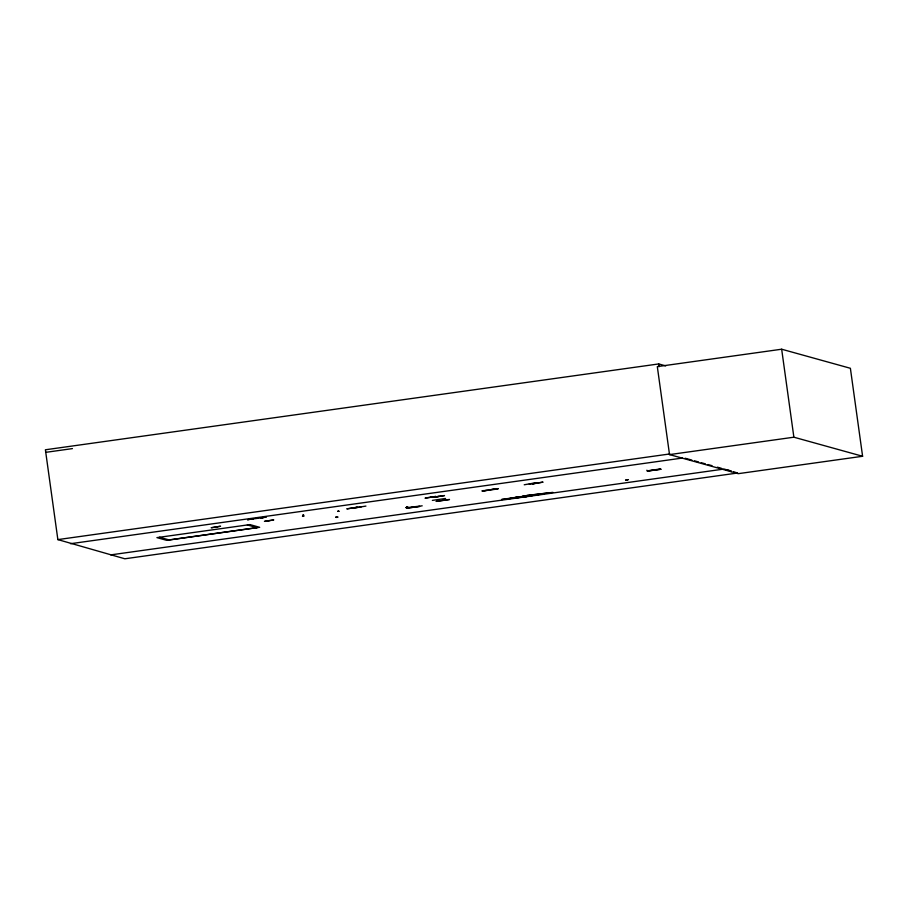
<?xml version="1.0" encoding="UTF-8"?>
<svg xmlns="http://www.w3.org/2000/svg" width="908" height="908" viewBox="0 0 908 908"><rect width="100%" height="100%" fill="white"/><g stroke="black" fill="none" stroke-linecap="round" stroke-linejoin="round"><path stroke-width="1.36" d="M303.124 514.938C304.498 517.412 301.172 515.608 303.454 516.243M425.466 497.981L435.534 496.483M435.874 496.415L425.092 498.208M534.562 482.977L524.222 484.781M346.811 508.877L357.332 507.231L347.287 508.821M211.167 527.741L220.576 526.243L211.712 527.707M247.691 519.694L253.321 518.729L252.685 518.718M253.196 518.616L247.646 519.785M336.857 517.242C340.239 516.538 335.222 518.196 336.244 516.992M406.682 508.094L419.53 506.482M531.52 495.53L531.77 495.779M531.861 495.768L506.199 498.753M536.81 494.928L536.061 495.064L537.74 494.781L536.991 494.917M541.497 494.213L515.415 497.266M303.159 516.334L303.93 516.153L303.578 514.881M501.818 499.457L530.885 495.95M511.544 497.89L537.74 494.781M522.985 496.052L551.372 492.601M526.856 495.428L552.938 492.374M653.397 470.06L653.953 470.253M626.327 479.957L625.544 480.094L627.315 479.833M628.45 479.64L627.258 479.799M406.716 508.208L419.541 506.414M415.501 506.721L413.254 507.3M413.446 507.3L416.012 506.653M422.197 505.824L409.236 507.379M529.216 483.998L537.604 483.067M495.654 488.924L481.921 490.978L488.481 490.252M497.482 488.901L498.231 488.754M352.134 508.06L361.078 507.039M439.041 496.438L430.687 497.368M529.693 483.93L530.544 483.839M405.785 507.595L407.136 507.413M627.882 479.685L626.895 479.912M482.795 490.763L484.043 490.547M497.516 488.89L494.644 489.367M273.251 520.034L264.92 521.396M337.731 511.408L338.468 511.317M522.463 496.528L524.858 496.143M365.935 506.085L355.902 507.674M496.301 489.128L488.47 490.252M433.752 497.175L444.511 495.564L434.047 497.141M352.486 507.992L353.087 507.947M360.113 507.141L360.192 507.141M665.734 365.89L658.709 363.938L45.4 449.778L57.862 539.602L124.839 558.783L737.636 473.011L733.573 471.82M45.752 452.343L72.424 448.609M781.663 349.217L657.313 366.616L669.525 454.602L738.249 473.67L862.6 456.27L850.387 368.285L781.663 349.217L793.876 437.202L862.6 456.27M57.862 539.602L669.764 453.955M669.525 454.602L793.876 437.202M70.495 543.71L682.396 458.052M338.207 511.102L339.183 511.363L338.151 511.022M432.367 500.399L445.533 498.458M660.173 468.993L646.973 470.911L646.905 470.196M647.767 471.048L660.922 469.198M660.922 469.288L647.722 470.946M436.305 501.398L449.471 499.548M169.104 539.919L256.975 527.627M407.011 507.095L408.316 507.402L406.943 507.288M335.631 517.265L336.369 517.163M407.669 507.186L406.092 507.572M110.765 554.879L724.073 469.039L730.861 471.025M491.841 489.378L493.873 489.117M265.533 517.14L266.214 517.061L260.551 518.116L261.22 518.003M250.858 519.217L263.116 517.617M484.668 490.706L486.438 490.49M216.093 526.992L217.364 526.822M501.727 499.479L526.334 496.631M495.632 488.924L497.062 488.765M268.995 520.727L267.576 520.92M542.848 482.159L532.326 483.896L542.802 482.137M497.028 488.776L497.993 488.686M653.976 469.958L654.679 470.151M407.045 507.152L407.647 507.118M685.143 458.234L691.851 460.095M694.541 460.844L698.57 461.956M701.248 462.705L705.278 463.818M707.968 464.567L711.997 465.679M717.365 467.177L721.395 468.29M727.592 470.015L731.11 470.991L731.212 471.717M247.351 524.949L257.112 527.661M159.479 537.252L169.24 539.965M303.431 515.619L302.478 516.198L303.159 516.402L303.068 514.949M265.635 517.015L260.641 517.991M336.164 517.106L337.016 517.378M273.785 519.932L264.432 521.294M449.449 499.457L436.26 501.307M658.709 363.938L659.095 366.741M249.916 524.597L156.914 537.615L166.675 540.328L259.677 527.31L249.916 524.597"/></g></svg>
